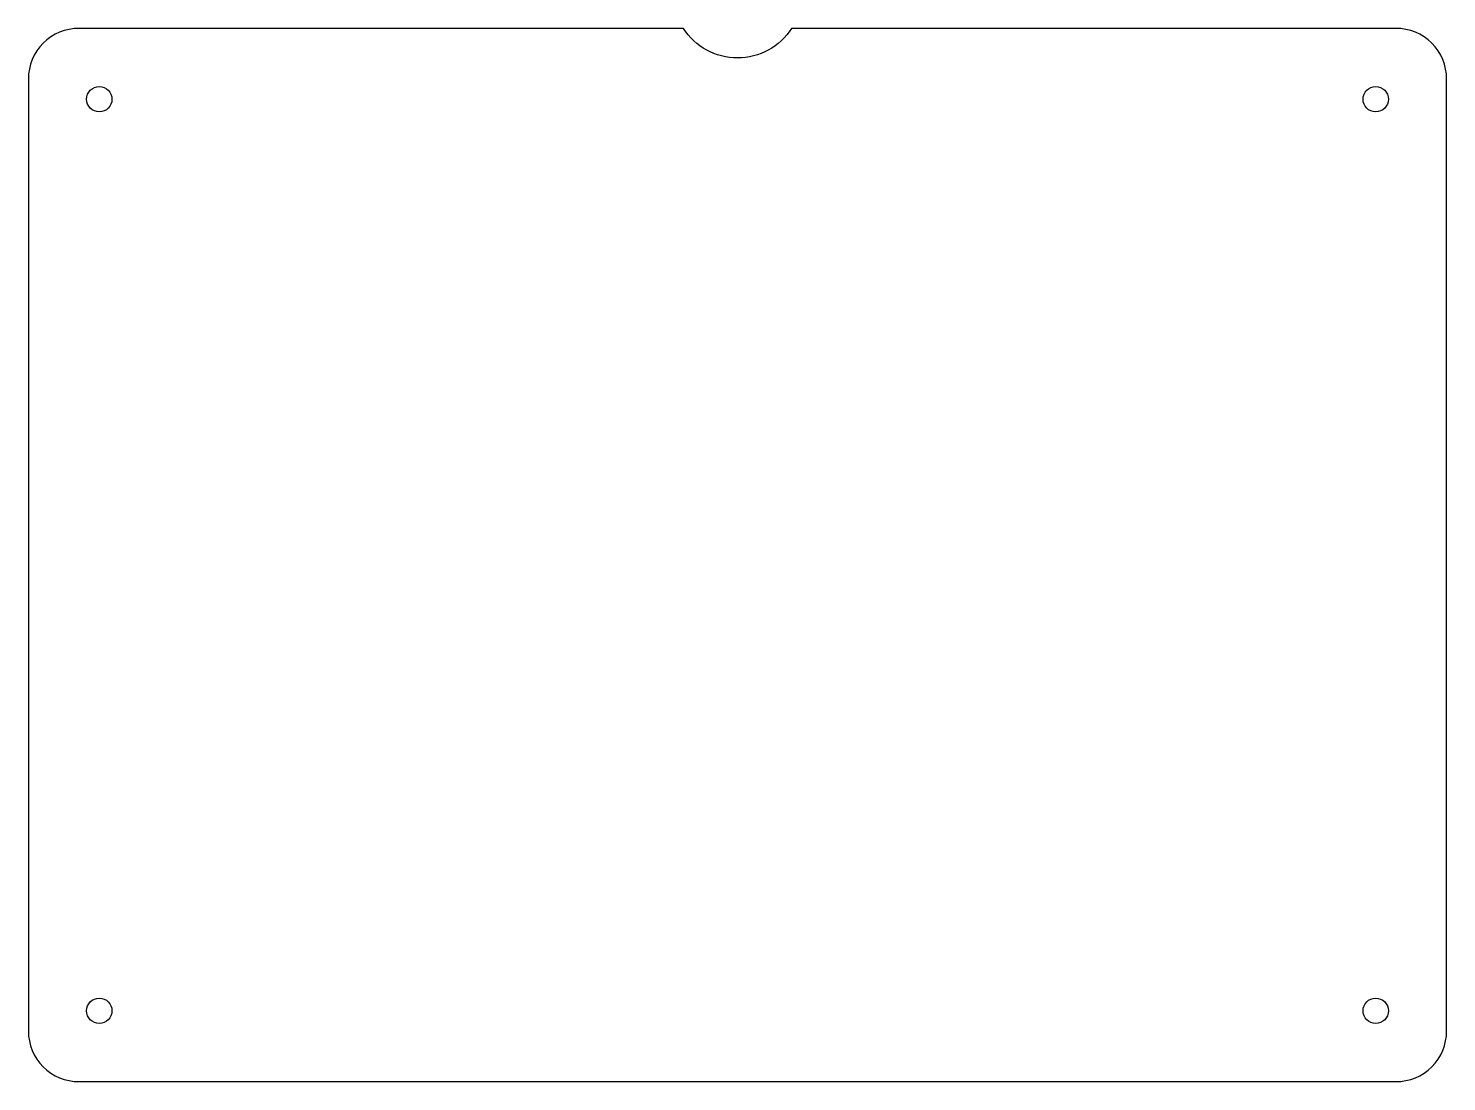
# Model space of a CAD drawing. Header units: inches. Extents: x -3.5 to 3.5, y 2.16 to 7.36.
import ezdxf

# ---------------------------------------------------------------- set-up
doc = ezdxf.new("R2010")
doc.units = ezdxf.units.IN
doc.layers.get('0').update_dxf_attribs({"linetype": 'CONTINUOUS'})

msp = doc.modelspace()

# ---------------------------------------------------------------- linework, layer by layer
msp.add_lwpolyline([(-3.5, 2.41, 0.414214), (-3.25, 2.16), (3.25, 2.16, 0.414214), (3.5, 2.41), (3.5, 7.11, 0.414214), (3.25, 7.36), (0.2668, 7.36, -0.546437), (-0.2668, 7.36), (-3.25, 7.36, 0.414214), (-3.5, 7.11)], format="xyb", close=True)
for centre in [(-3.15, 7.01), (3.15, 7.01), (-3.15, 2.51), (3.15, 2.51)]:
    msp.add_circle(centre, 0.0625)

doc.saveas('drawing.dxf')
